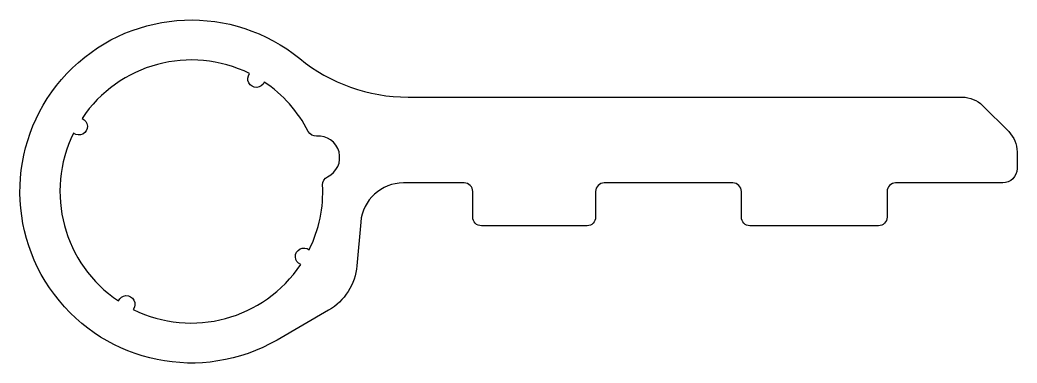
# Model space of a CAD drawing. Extents: x 2046.2 to 2081.1, y 2385.4 to 2397.4.
import ezdxf

# ---------------------------------------------------------------- set-up
doc = ezdxf.new("R2010")
doc.units = 0
doc.layers.add('ANA', color=220, linetype='CONTINUOUS')

msp = doc.modelspace()

# ---------------------------------------------------------------- linework, layer by layer
at = {"layer": 'ANA'}
for points in [[(2066.301, 2391.398), (2066.301, 2390.498, -0.414214), (2066.001, 2390.198), (2062.301, 2390.198, -0.414214), (2062.001, 2390.498), (2062.001, 2391.398, 0.414214), (2061.701, 2391.698), (2059.574, 2391.698, 0.388879), (2058.08, 2390.329), (2057.946, 2388.801, -0.244698), (2056.954, 2387.243), (2055.151, 2386.202, -1.904618), (2055.943, 2396.048, 0.172707), (2059.734, 2394.698), (2079.137, 2394.698, -0.198912), (2079.844, 2394.405), (2080.758, 2393.491, -0.198912), (2081.051, 2392.784), (2081.051, 2392.198, -0.414214), (2080.551, 2391.698), (2076.801, 2391.698, 0.414214), (2076.501, 2391.398), (2076.501, 2390.498, -0.414214), (2076.201, 2390.198), (2071.701, 2390.198, -0.414214), (2071.401, 2390.498), (2071.401, 2391.398, 0.414214), (2071.101, 2391.698), (2066.601, 2391.698, 0.414214)], [(2056.243, 2393.498, 0.127786), (2054.703, 2395.225, -1.145038), (2054.189, 2395.522, 0.376819), (2048.324, 2393.951, -1.145038), (2048.027, 2393.436, 0.376819), (2049.598, 2387.571, -1.145038), (2050.113, 2387.274, 0.376819), (2055.978, 2388.846, -1.145038), (2056.275, 2389.36, 0.127786), (2056.745, 2391.626, -0.302925), (2056.916, 2391.911, 0.83284), (2056.534, 2393.336, -0.302925)]]:
    msp.add_lwpolyline(points, format="xyb", close=True, dxfattribs=at)

doc.saveas('drawing.dxf')
